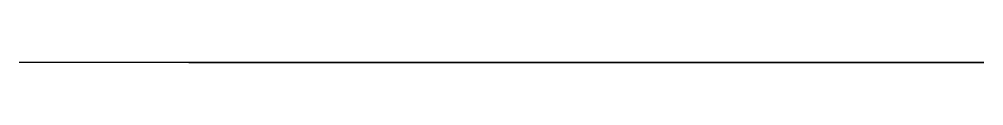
# Model space of a CAD drawing. Header units: centimetres. Extents: x -11 to 6.1, y 0 to 0.
import ezdxf

# ---------------------------------------------------------------- set-up
doc = ezdxf.new("R2010")
doc.units = ezdxf.units.CM
doc.header["$MEASUREMENT"] = 0
doc.layers.add('Container_MiddleTop v1_Sketch1', color=7, linetype='Continuous')

msp = doc.modelspace()

# ---------------------------------------------------------------- linework, layer by layer
at = {"layer": 'Container_MiddleTop v1_Sketch1'}
for p, q in [((6.079, 0, 4.659), (-11, 0, 4.659)), ((-8, 0, 5), (-8.079, 0, 4.659)), ((-8, 0, 5), (6, 0, 5)), ((-8, 0, 5), (-7.65, 0, 5)), ((6, 0, 5), (5.65, 0, 5)), ((6, 0, 5), (6.079, 0, 4.659))]:
    msp.add_line(p, q, dxfattribs=at)
msp.add_point((0, 0), dxfattribs=at)

doc.saveas('drawing.dxf')
